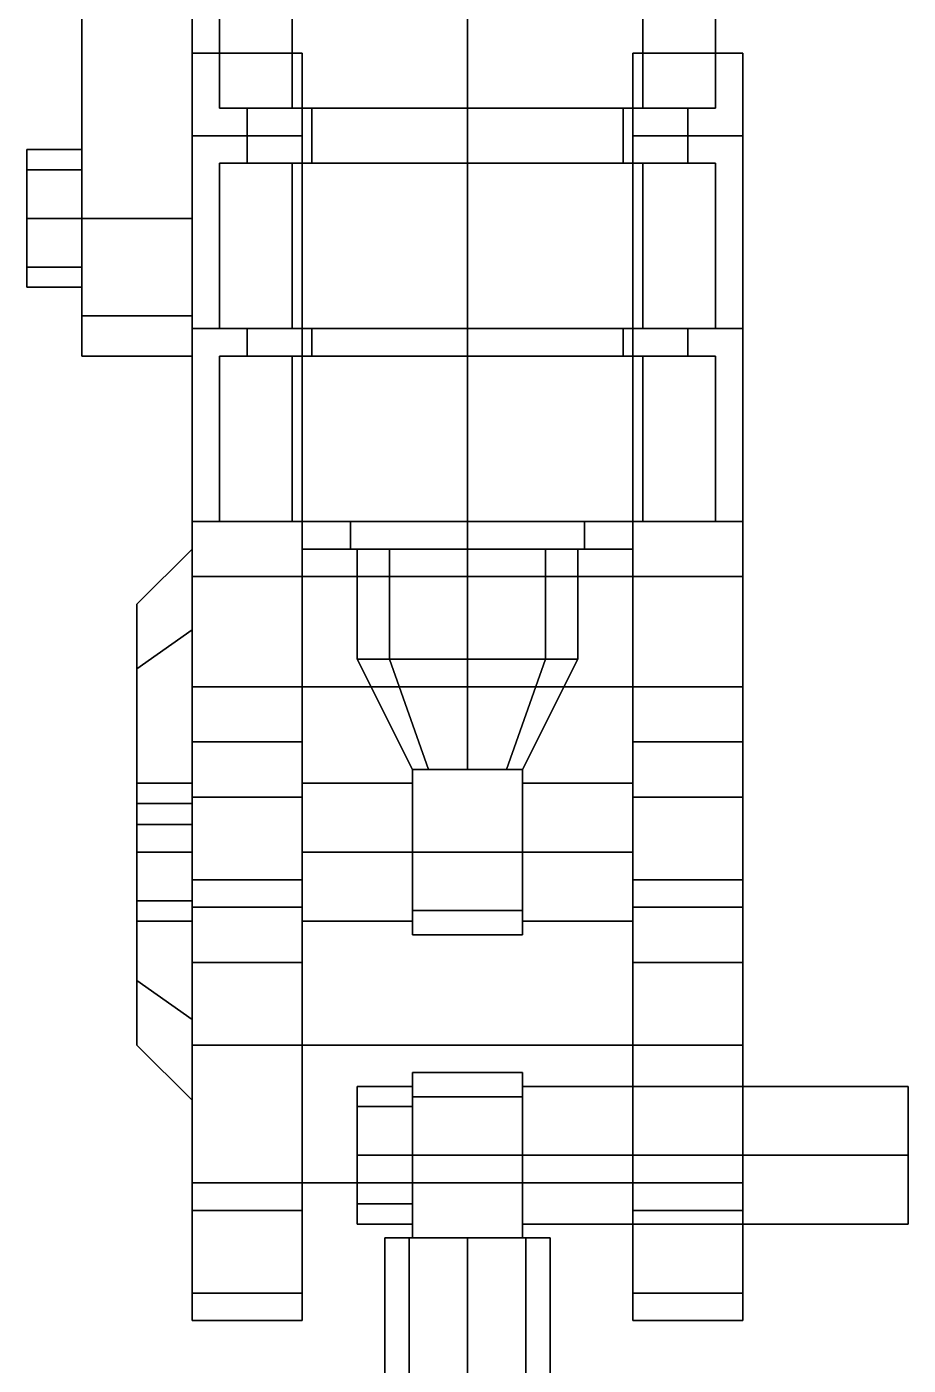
# Model space of a CAD drawing. Extents: x -0.92 to 0.92, y -1.42 to 1.3.
# Drawn here: x -0.92 to -0.6, y -0.7562 to -0.2704 of the extents above; entities that cross this region are included whole.
import ezdxf

# ---------------------------------------------------------------- set-up
doc = ezdxf.new("R2010")
doc.units = 0
doc.layers.add('SUSPENSION', color=5, linetype='CONTINUOUS')

msp = doc.modelspace()

# ---------------------------------------------------------------- linework, layer by layer
at = {"layer": 'SUSPENSION'}
for points in [[(-0.9, -0.16464, 0.29464), (-0.9, -0.37536, 0.29464), (-0.9, -0.39, 0.33), (-0.9, -0.15, 0.33)], [(-0.9, -0.15, 0.33), (-0.9, -0.39, 0.33), (-0.9, -0.37536, 0.36536), (-0.9, -0.16464, 0.36536)], [(-0.9, -0.2, 0.28), (-0.9, -0.34, 0.28), (-0.9, -0.37536, 0.29464), (-0.9, -0.16464, 0.29464)], [(-0.9, -0.16464, 0.36536), (-0.9, -0.37536, 0.36536), (-0.9, -0.34, 0.38), (-0.9, -0.2, 0.38)], [(-0.9, -0.34, 0.28), (-0.9, -0.2, 0.28), (-0.86, -0.2, 0.28), (-0.86, -0.34, 0.28)], [(-0.9, -0.2, 0.38), (-0.9, -0.34, 0.38), (-0.86, -0.34, 0.38), (-0.86, -0.2, 0.38)], [(-0.85, -0.3, 0.64), (-0.82364, -0.3, 0.70364), (-0.82364, -0.24, 0.70364), (-0.85, -0.24, 0.64)], [(-0.82364, -0.3, 0.57636), (-0.85, -0.3, 0.64), (-0.85, -0.24, 0.64), (-0.82364, -0.24, 0.57636)], [(-0.82364, -0.3, 0.70364), (-0.76, -0.3, 0.73), (-0.76, -0.24, 0.73), (-0.82364, -0.24, 0.70364)], [(-0.76, -0.3, 0.55), (-0.82364, -0.3, 0.57636), (-0.82364, -0.24, 0.57636), (-0.76, -0.24, 0.55)], [(-0.76, -0.3, 0.73), (-0.69636, -0.3, 0.70364), (-0.69636, -0.24, 0.70364), (-0.76, -0.24, 0.73)], [(-0.69636, -0.3, 0.57636), (-0.76, -0.3, 0.55), (-0.76, -0.24, 0.55), (-0.69636, -0.24, 0.57636)], [(-0.69636, -0.3, 0.70364), (-0.67, -0.3, 0.64), (-0.67, -0.24, 0.64), (-0.69636, -0.24, 0.70364)], [(-0.67, -0.3, 0.64), (-0.69636, -0.3, 0.57636), (-0.69636, -0.24, 0.57636), (-0.67, -0.24, 0.64)], [(-0.86, -0.28, 0.38), (-0.86, -0.28, 0.2), (-0.86, -0.31, 0.18), (-0.86, -0.31, 0.4)], [(-0.86, -0.31, 0.18), (-0.86, -0.28, 0.2), (-0.82, -0.28, 0.2), (-0.82, -0.31, 0.18)], [(-0.82, -0.28, 0.38), (-0.82, -0.28, 0.2), (-0.86, -0.28, 0.2), (-0.86, -0.28, 0.38)], [(-0.82, -0.31, 0.4), (-0.82, -0.28, 0.38), (-0.86, -0.28, 0.38), (-0.86, -0.31, 0.4)], [(-0.82, -0.31, 0.18), (-0.82, -0.28, 0.2), (-0.82, -0.28, 0.38), (-0.82, -0.31, 0.4)], [(-0.7, -0.28, 0.38), (-0.7, -0.28, 0.2), (-0.7, -0.31, 0.18), (-0.7, -0.31, 0.4)], [(-0.66, -0.28, 0.38), (-0.66, -0.28, 0.2), (-0.7, -0.28, 0.2), (-0.7, -0.28, 0.38)], [(-0.7, -0.31, 0.18), (-0.7, -0.28, 0.2), (-0.66, -0.28, 0.2), (-0.66, -0.31, 0.18)], [(-0.66, -0.31, 0.4), (-0.66, -0.28, 0.38), (-0.7, -0.28, 0.38), (-0.7, -0.31, 0.4)], [(-0.66, -0.31, 0.18), (-0.66, -0.28, 0.2), (-0.66, -0.28, 0.38), (-0.66, -0.31, 0.4)], [(-0.85, -0.3, 0.64), (-0.82364, -0.3, 0.57636), (-0.81657, -0.3, 0.58343), (-0.84, -0.3, 0.64)], [(-0.82364, -0.3, 0.70364), (-0.85, -0.3, 0.64), (-0.84, -0.3, 0.64), (-0.81657, -0.3, 0.69657)], [(-0.81657, -0.32, 0.58343), (-0.84, -0.32, 0.64), (-0.84, -0.3, 0.64), (-0.81657, -0.3, 0.58343)], [(-0.84, -0.32, 0.64), (-0.81657, -0.32, 0.69657), (-0.81657, -0.3, 0.69657), (-0.84, -0.3, 0.64)], [(-0.82364, -0.3, 0.57636), (-0.76, -0.3, 0.55), (-0.76, -0.3, 0.56), (-0.81657, -0.3, 0.58343)], [(-0.76, -0.3, 0.73), (-0.82364, -0.3, 0.70364), (-0.81657, -0.3, 0.69657), (-0.76, -0.3, 0.72)], [(-0.76, -0.32, 0.56), (-0.81657, -0.32, 0.58343), (-0.81657, -0.3, 0.58343), (-0.76, -0.3, 0.56)], [(-0.81657, -0.32, 0.69657), (-0.76, -0.32, 0.72), (-0.76, -0.3, 0.72), (-0.81657, -0.3, 0.69657)], [(-0.70343, -0.32, 0.58343), (-0.76, -0.32, 0.56), (-0.76, -0.3, 0.56), (-0.70343, -0.3, 0.58343)], [(-0.76, -0.32, 0.72), (-0.70343, -0.32, 0.69657), (-0.70343, -0.3, 0.69657), (-0.76, -0.3, 0.72)], [(-0.69636, -0.3, 0.70364), (-0.76, -0.3, 0.73), (-0.76, -0.3, 0.72), (-0.70343, -0.3, 0.69657)], [(-0.76, -0.3, 0.55), (-0.69636, -0.3, 0.57636), (-0.70343, -0.3, 0.58343), (-0.76, -0.3, 0.56)], [(-0.68, -0.32, 0.64), (-0.70343, -0.32, 0.58343), (-0.70343, -0.3, 0.58343), (-0.68, -0.3, 0.64)], [(-0.70343, -0.32, 0.69657), (-0.68, -0.32, 0.64), (-0.68, -0.3, 0.64), (-0.70343, -0.3, 0.69657)], [(-0.67, -0.3, 0.64), (-0.69636, -0.3, 0.70364), (-0.70343, -0.3, 0.69657), (-0.68, -0.3, 0.64)], [(-0.69636, -0.3, 0.57636), (-0.67, -0.3, 0.64), (-0.68, -0.3, 0.64), (-0.70343, -0.3, 0.58343)], [(-0.86, -0.31, 0.18), (-0.86, -0.58, 0.14), (-0.86, -0.56, 0.16), (-0.86, -0.48929, 0.18929)], [(-0.86, -0.31, 0.4), (-0.86, -0.31, 0.18), (-0.86, -0.48929, 0.33071), (-0.86, -0.38, 0.43)], [(-0.86, -0.31, 0.18), (-0.86, -0.31, 0.18), (-0.86, -0.46, 0.26), (-0.86, -0.48929, 0.33071)], [(-0.86, -0.31, 0.18), (-0.86, -0.31, 0.18), (-0.86, -0.48929, 0.18929), (-0.86, -0.46, 0.26)], [(-0.86, -0.58, 0.14), (-0.86, -0.31, 0.18), (-0.82, -0.31, 0.18), (-0.82, -0.58, 0.14)], [(-0.82, -0.38, 0.43), (-0.82, -0.31, 0.4), (-0.86, -0.31, 0.4), (-0.86, -0.38, 0.43)], [(-0.82, -0.58, 0.14), (-0.82, -0.31, 0.18), (-0.82, -0.31, 0.4), (-0.82, -0.38, 0.43)], [(-0.7, -0.31, 0.4), (-0.7, -0.31, 0.18), (-0.7, -0.58, 0.14), (-0.7, -0.38, 0.43)], [(-0.7, -0.58, 0.14), (-0.7, -0.31, 0.18), (-0.66, -0.31, 0.18), (-0.66, -0.58, 0.14)], [(-0.66, -0.38, 0.43), (-0.66, -0.31, 0.4), (-0.7, -0.31, 0.4), (-0.7, -0.38, 0.43)], [(-0.66, -0.58, 0.14), (-0.66, -0.31, 0.18), (-0.66, -0.31, 0.4), (-0.66, -0.38, 0.43)], [(-0.92, -0.32232, 0.31232), (-0.92, -0.34, 0.305), (-0.92, -0.35768, 0.31232), (-0.92, -0.315, 0.33)], [(-0.92, -0.315, 0.33), (-0.92, -0.35768, 0.31232), (-0.92, -0.365, 0.33), (-0.92, -0.32232, 0.34768)], [(-0.92, -0.32232, 0.31232), (-0.92, -0.315, 0.33), (-0.9, -0.315, 0.33), (-0.9, -0.32232, 0.31232)], [(-0.92, -0.315, 0.33), (-0.92, -0.32232, 0.34768), (-0.9, -0.32232, 0.34768), (-0.9, -0.315, 0.33)], [(-0.85, -0.38, 0.64), (-0.82364, -0.38, 0.70364), (-0.82364, -0.32, 0.70364), (-0.85, -0.32, 0.64)], [(-0.82364, -0.38, 0.57636), (-0.85, -0.38, 0.64), (-0.85, -0.32, 0.64), (-0.82364, -0.32, 0.57636)], [(-0.82364, -0.32, 0.57636), (-0.85, -0.32, 0.64), (-0.84, -0.32, 0.64), (-0.81657, -0.32, 0.58343)], [(-0.85, -0.32, 0.64), (-0.82364, -0.32, 0.70364), (-0.81657, -0.32, 0.69657), (-0.84, -0.32, 0.64)], [(-0.82364, -0.38, 0.70364), (-0.76, -0.38, 0.73), (-0.76, -0.32, 0.73), (-0.82364, -0.32, 0.70364)], [(-0.76, -0.38, 0.55), (-0.82364, -0.38, 0.57636), (-0.82364, -0.32, 0.57636), (-0.76, -0.32, 0.55)], [(-0.76, -0.32, 0.55), (-0.82364, -0.32, 0.57636), (-0.81657, -0.32, 0.58343), (-0.76, -0.32, 0.56)], [(-0.82364, -0.32, 0.70364), (-0.76, -0.32, 0.73), (-0.76, -0.32, 0.72), (-0.81657, -0.32, 0.69657)], [(-0.76, -0.38, 0.73), (-0.69636, -0.38, 0.70364), (-0.69636, -0.32, 0.70364), (-0.76, -0.32, 0.73)], [(-0.69636, -0.38, 0.57636), (-0.76, -0.38, 0.55), (-0.76, -0.32, 0.55), (-0.69636, -0.32, 0.57636)], [(-0.76, -0.32, 0.73), (-0.69636, -0.32, 0.70364), (-0.70343, -0.32, 0.69657), (-0.76, -0.32, 0.72)], [(-0.69636, -0.32, 0.57636), (-0.76, -0.32, 0.55), (-0.76, -0.32, 0.56), (-0.70343, -0.32, 0.58343)], [(-0.69636, -0.32, 0.70364), (-0.67, -0.32, 0.64), (-0.68, -0.32, 0.64), (-0.70343, -0.32, 0.69657)], [(-0.67, -0.32, 0.64), (-0.69636, -0.32, 0.57636), (-0.70343, -0.32, 0.58343), (-0.68, -0.32, 0.64)], [(-0.69636, -0.38, 0.70364), (-0.67, -0.38, 0.64), (-0.67, -0.32, 0.64), (-0.69636, -0.32, 0.70364)], [(-0.67, -0.38, 0.64), (-0.69636, -0.38, 0.57636), (-0.69636, -0.32, 0.57636), (-0.67, -0.32, 0.64)], [(-0.92, -0.32232, 0.34768), (-0.92, -0.365, 0.33), (-0.92, -0.35768, 0.34768), (-0.92, -0.34, 0.355)], [(-0.92, -0.34, 0.305), (-0.92, -0.32232, 0.31232), (-0.9, -0.32232, 0.31232), (-0.9, -0.34, 0.305)], [(-0.92, -0.32232, 0.34768), (-0.92, -0.34, 0.355), (-0.9, -0.34, 0.355), (-0.9, -0.32232, 0.34768)], [(-0.92, -0.35768, 0.31232), (-0.92, -0.34, 0.305), (-0.9, -0.34, 0.305), (-0.9, -0.35768, 0.31232)], [(-0.92, -0.34, 0.355), (-0.92, -0.35768, 0.34768), (-0.9, -0.35768, 0.34768), (-0.9, -0.34, 0.355)], [(-0.9, -0.37536, 0.29464), (-0.9, -0.34, 0.28), (-0.86, -0.34, 0.28), (-0.86, -0.37536, 0.29464)], [(-0.9, -0.34, 0.38), (-0.9, -0.37536, 0.36536), (-0.86, -0.37536, 0.36536), (-0.86, -0.34, 0.38)], [(-0.92, -0.365, 0.33), (-0.92, -0.35768, 0.31232), (-0.9, -0.35768, 0.31232), (-0.9, -0.365, 0.33)], [(-0.92, -0.35768, 0.34768), (-0.92, -0.365, 0.33), (-0.9, -0.365, 0.33), (-0.9, -0.35768, 0.34768)], [(-0.9, -0.39, 0.33), (-0.9, -0.37536, 0.29464), (-0.86, -0.37536, 0.29464), (-0.86, -0.39, 0.33)], [(-0.9, -0.37536, 0.36536), (-0.9, -0.39, 0.33), (-0.86, -0.39, 0.33), (-0.86, -0.37536, 0.36536)], [(-0.86, -0.38, 0.43), (-0.86, -0.48929, 0.33071), (-0.86, -0.56, 0.36), (-0.86, -0.45, 0.47)], [(-0.82, -0.45, 0.47), (-0.82, -0.38, 0.43), (-0.86, -0.38, 0.43), (-0.86, -0.45, 0.47)], [(-0.85, -0.38, 0.64), (-0.82364, -0.38, 0.57636), (-0.81657, -0.38, 0.58343), (-0.84, -0.38, 0.64)], [(-0.82364, -0.38, 0.70364), (-0.85, -0.38, 0.64), (-0.84, -0.38, 0.64), (-0.81657, -0.38, 0.69657)], [(-0.81657, -0.39, 0.58343), (-0.84, -0.39, 0.64), (-0.84, -0.38, 0.64), (-0.81657, -0.38, 0.58343)], [(-0.84, -0.39, 0.64), (-0.81657, -0.39, 0.69657), (-0.81657, -0.38, 0.69657), (-0.84, -0.38, 0.64)], [(-0.82364, -0.38, 0.57636), (-0.76, -0.38, 0.55), (-0.76, -0.38, 0.56), (-0.81657, -0.38, 0.58343)], [(-0.76, -0.38, 0.73), (-0.82364, -0.38, 0.70364), (-0.81657, -0.38, 0.69657), (-0.76, -0.38, 0.72)], [(-0.82, -0.69, 0.47), (-0.82, -0.73, 0.37), (-0.82, -0.38, 0.43), (-0.82, -0.45, 0.47)], [(-0.82, -0.74, 0.33), (-0.82, -0.74, 0.27), (-0.82, -0.38, 0.43), (-0.82, -0.73, 0.37)], [(-0.82, -0.73, 0.24), (-0.82, -0.7, 0.19), (-0.82, -0.38, 0.43), (-0.82, -0.74, 0.27)], [(-0.82, -0.61, 0.14), (-0.82, -0.58, 0.14), (-0.82, -0.38, 0.43), (-0.82, -0.7, 0.19)], [(-0.76, -0.39, 0.56), (-0.81657, -0.39, 0.58343), (-0.81657, -0.38, 0.58343), (-0.76, -0.38, 0.56)], [(-0.81657, -0.39, 0.69657), (-0.76, -0.39, 0.72), (-0.76, -0.38, 0.72), (-0.81657, -0.38, 0.69657)], [(-0.70343, -0.39, 0.58343), (-0.76, -0.39, 0.56), (-0.76, -0.38, 0.56), (-0.70343, -0.38, 0.58343)], [(-0.76, -0.39, 0.72), (-0.70343, -0.39, 0.69657), (-0.70343, -0.38, 0.69657), (-0.76, -0.38, 0.72)], [(-0.69636, -0.38, 0.70364), (-0.76, -0.38, 0.73), (-0.76, -0.38, 0.72), (-0.70343, -0.38, 0.69657)], [(-0.76, -0.38, 0.55), (-0.69636, -0.38, 0.57636), (-0.70343, -0.38, 0.58343), (-0.76, -0.38, 0.56)], [(-0.68, -0.39, 0.64), (-0.70343, -0.39, 0.58343), (-0.70343, -0.38, 0.58343), (-0.68, -0.38, 0.64)], [(-0.70343, -0.39, 0.69657), (-0.68, -0.39, 0.64), (-0.68, -0.38, 0.64), (-0.70343, -0.38, 0.69657)], [(-0.67, -0.38, 0.64), (-0.69636, -0.38, 0.70364), (-0.70343, -0.38, 0.69657), (-0.68, -0.38, 0.64)], [(-0.69636, -0.38, 0.57636), (-0.67, -0.38, 0.64), (-0.68, -0.38, 0.64), (-0.70343, -0.38, 0.58343)], [(-0.66, -0.45, 0.47), (-0.66, -0.38, 0.43), (-0.7, -0.38, 0.43), (-0.7, -0.45, 0.47)], [(-0.7, -0.38, 0.43), (-0.7, -0.73, 0.37), (-0.7, -0.69, 0.47), (-0.7, -0.45, 0.47)], [(-0.7, -0.38, 0.43), (-0.7, -0.58, 0.14), (-0.7, -0.61, 0.14), (-0.7, -0.7, 0.19)], [(-0.7, -0.38, 0.43), (-0.7, -0.7, 0.19), (-0.7, -0.73, 0.24), (-0.7, -0.74, 0.27)], [(-0.7, -0.38, 0.43), (-0.7, -0.74, 0.27), (-0.7, -0.74, 0.33), (-0.7, -0.73, 0.37)], [(-0.66, -0.69, 0.47), (-0.66, -0.73, 0.37), (-0.66, -0.38, 0.43), (-0.66, -0.45, 0.47)], [(-0.66, -0.61, 0.14), (-0.66, -0.58, 0.14), (-0.66, -0.38, 0.43), (-0.66, -0.7, 0.19)], [(-0.66, -0.73, 0.24), (-0.66, -0.7, 0.19), (-0.66, -0.38, 0.43), (-0.66, -0.74, 0.27)], [(-0.66, -0.74, 0.33), (-0.66, -0.74, 0.27), (-0.66, -0.38, 0.43), (-0.66, -0.73, 0.37)], [(-0.85, -0.39, 0.64), (-0.82364, -0.39, 0.70364), (-0.81657, -0.39, 0.69657), (-0.84, -0.39, 0.64)], [(-0.82364, -0.39, 0.57636), (-0.85, -0.39, 0.64), (-0.84, -0.39, 0.64), (-0.81657, -0.39, 0.58343)], [(-0.82364, -0.45, 0.57636), (-0.85, -0.45, 0.64), (-0.85, -0.39, 0.64), (-0.82364, -0.39, 0.57636)], [(-0.85, -0.45, 0.64), (-0.82364, -0.45, 0.70364), (-0.82364, -0.39, 0.70364), (-0.85, -0.39, 0.64)], [(-0.82364, -0.39, 0.70364), (-0.76, -0.39, 0.73), (-0.76, -0.39, 0.72), (-0.81657, -0.39, 0.69657)], [(-0.76, -0.39, 0.55), (-0.82364, -0.39, 0.57636), (-0.81657, -0.39, 0.58343), (-0.76, -0.39, 0.56)], [(-0.76, -0.45, 0.55), (-0.82364, -0.45, 0.57636), (-0.82364, -0.39, 0.57636), (-0.76, -0.39, 0.55)], [(-0.82364, -0.45, 0.70364), (-0.76, -0.45, 0.73), (-0.76, -0.39, 0.73), (-0.82364, -0.39, 0.70364)], [(-0.69636, -0.39, 0.57636), (-0.76, -0.39, 0.55), (-0.76, -0.39, 0.56), (-0.70343, -0.39, 0.58343)], [(-0.76, -0.39, 0.73), (-0.69636, -0.39, 0.70364), (-0.70343, -0.39, 0.69657), (-0.76, -0.39, 0.72)], [(-0.69636, -0.45, 0.57636), (-0.76, -0.45, 0.55), (-0.76, -0.39, 0.55), (-0.69636, -0.39, 0.57636)], [(-0.76, -0.45, 0.73), (-0.69636, -0.45, 0.70364), (-0.69636, -0.39, 0.70364), (-0.76, -0.39, 0.73)], [(-0.67, -0.39, 0.64), (-0.69636, -0.39, 0.57636), (-0.70343, -0.39, 0.58343), (-0.68, -0.39, 0.64)], [(-0.69636, -0.39, 0.70364), (-0.67, -0.39, 0.64), (-0.68, -0.39, 0.64), (-0.70343, -0.39, 0.69657)], [(-0.67, -0.45, 0.64), (-0.69636, -0.45, 0.57636), (-0.69636, -0.39, 0.57636), (-0.67, -0.39, 0.64)], [(-0.69636, -0.45, 0.70364), (-0.67, -0.45, 0.64), (-0.67, -0.39, 0.64), (-0.69636, -0.39, 0.70364)], [(-0.86, -0.45, 0.47), (-0.86, -0.56, 0.36), (-0.86, -0.69, 0.47)], [(-0.86, -0.45, 0.47), (-0.86, -0.69, 0.47), (-0.86, -0.64, 0.6), (-0.86, -0.47, 0.5)], [(-0.66, -0.47, 0.5), (-0.66, -0.45, 0.47), (-0.86, -0.45, 0.47), (-0.86, -0.47, 0.5)], [(-0.82, -0.45, 0.64), (-0.80243, -0.45, 0.68243), (-0.82364, -0.45, 0.70364), (-0.85, -0.45, 0.64)], [(-0.80243, -0.45, 0.59757), (-0.82, -0.45, 0.64), (-0.85, -0.45, 0.64), (-0.82364, -0.45, 0.57636)], [(-0.80243, -0.45, 0.68243), (-0.76, -0.45, 0.7), (-0.76, -0.45, 0.73), (-0.82364, -0.45, 0.70364)], [(-0.76, -0.45, 0.58), (-0.80243, -0.45, 0.59757), (-0.82364, -0.45, 0.57636), (-0.76, -0.45, 0.55)], [(-0.80243, -0.46, 0.59757), (-0.82, -0.46, 0.64), (-0.82, -0.45, 0.64), (-0.80243, -0.45, 0.59757)], [(-0.82, -0.46, 0.64), (-0.80243, -0.46, 0.68243), (-0.80243, -0.45, 0.68243), (-0.82, -0.45, 0.64)], [(-0.7, -0.69, 0.47), (-0.82, -0.69, 0.47), (-0.82, -0.45, 0.47), (-0.7, -0.45, 0.47)], [(-0.76, -0.46, 0.58), (-0.80243, -0.46, 0.59757), (-0.80243, -0.45, 0.59757), (-0.76, -0.45, 0.58)], [(-0.80243, -0.46, 0.68243), (-0.76, -0.46, 0.7), (-0.76, -0.45, 0.7), (-0.80243, -0.45, 0.68243)], [(-0.71757, -0.45, 0.59757), (-0.76, -0.45, 0.58), (-0.76, -0.45, 0.55), (-0.69636, -0.45, 0.57636)], [(-0.76, -0.45, 0.7), (-0.71757, -0.45, 0.68243), (-0.69636, -0.45, 0.70364), (-0.76, -0.45, 0.73)], [(-0.71757, -0.46, 0.59757), (-0.76, -0.46, 0.58), (-0.76, -0.45, 0.58), (-0.71757, -0.45, 0.59757)], [(-0.76, -0.46, 0.7), (-0.71757, -0.46, 0.68243), (-0.71757, -0.45, 0.68243), (-0.76, -0.45, 0.7)], [(-0.7, -0.45, 0.64), (-0.71757, -0.45, 0.59757), (-0.69636, -0.45, 0.57636), (-0.67, -0.45, 0.64)], [(-0.71757, -0.45, 0.68243), (-0.7, -0.45, 0.64), (-0.67, -0.45, 0.64), (-0.69636, -0.45, 0.70364)], [(-0.7, -0.46, 0.64), (-0.71757, -0.46, 0.59757), (-0.71757, -0.45, 0.59757), (-0.7, -0.45, 0.64)], [(-0.71757, -0.46, 0.68243), (-0.7, -0.46, 0.64), (-0.7, -0.45, 0.64), (-0.71757, -0.45, 0.68243)], [(-0.66, -0.64, 0.6), (-0.66, -0.69, 0.47), (-0.66, -0.45, 0.47), (-0.66, -0.47, 0.5)], [(-0.86, -0.48929, 0.33071), (-0.86, -0.46, 0.26), (-0.88, -0.48, 0.26), (-0.88, -0.50343, 0.31657)], [(-0.86, -0.46, 0.26), (-0.86, -0.48929, 0.18929), (-0.88, -0.50343, 0.20343), (-0.88, -0.48, 0.26)], [(-0.8, -0.46, 0.64), (-0.78828, -0.46, 0.66828), (-0.80243, -0.46, 0.68243), (-0.82, -0.46, 0.64)], [(-0.78828, -0.46, 0.61172), (-0.8, -0.46, 0.64), (-0.82, -0.46, 0.64), (-0.80243, -0.46, 0.59757)], [(-0.78828, -0.46, 0.66828), (-0.76, -0.46, 0.68), (-0.76, -0.46, 0.7), (-0.80243, -0.46, 0.68243)], [(-0.76, -0.46, 0.6), (-0.78828, -0.46, 0.61172), (-0.80243, -0.46, 0.59757), (-0.76, -0.46, 0.58)], [(-0.78828, -0.5, 0.61172), (-0.8, -0.5, 0.64), (-0.8, -0.46, 0.64), (-0.78828, -0.46, 0.61172)], [(-0.8, -0.5, 0.64), (-0.78828, -0.5, 0.66828), (-0.78828, -0.46, 0.66828), (-0.8, -0.46, 0.64)], [(-0.76, -0.5, 0.6), (-0.78828, -0.5, 0.61172), (-0.78828, -0.46, 0.61172), (-0.76, -0.46, 0.6)], [(-0.78828, -0.5, 0.66828), (-0.76, -0.5, 0.68), (-0.76, -0.46, 0.68), (-0.78828, -0.46, 0.66828)], [(-0.73172, -0.46, 0.61172), (-0.76, -0.46, 0.6), (-0.76, -0.46, 0.58), (-0.71757, -0.46, 0.59757)], [(-0.76, -0.46, 0.68), (-0.73172, -0.46, 0.66828), (-0.71757, -0.46, 0.68243), (-0.76, -0.46, 0.7)], [(-0.73172, -0.5, 0.61172), (-0.76, -0.5, 0.6), (-0.76, -0.46, 0.6), (-0.73172, -0.46, 0.61172)], [(-0.76, -0.5, 0.68), (-0.73172, -0.5, 0.66828), (-0.73172, -0.46, 0.66828), (-0.76, -0.46, 0.68)], [(-0.72, -0.46, 0.64), (-0.73172, -0.46, 0.61172), (-0.71757, -0.46, 0.59757), (-0.7, -0.46, 0.64)], [(-0.73172, -0.46, 0.66828), (-0.72, -0.46, 0.64), (-0.7, -0.46, 0.64), (-0.71757, -0.46, 0.68243)], [(-0.72, -0.5, 0.64), (-0.73172, -0.5, 0.61172), (-0.73172, -0.46, 0.61172), (-0.72, -0.46, 0.64)], [(-0.73172, -0.5, 0.66828), (-0.72, -0.5, 0.64), (-0.72, -0.46, 0.64), (-0.73172, -0.46, 0.66828)], [(-0.86, -0.47, 0.5), (-0.86, -0.47, 0.5), (-0.86, -0.64, 0.6), (-0.86, -0.51, 0.6)], [(-0.66, -0.51, 0.6), (-0.66, -0.47, 0.5), (-0.86, -0.47, 0.5), (-0.86, -0.51, 0.6)], [(-0.66, -0.47, 0.5), (-0.66, -0.47, 0.5), (-0.86, -0.47, 0.5)], [(-0.66, -0.64, 0.6), (-0.66, -0.47, 0.5), (-0.66, -0.47, 0.5), (-0.66, -0.51, 0.6)], [(-0.88, -0.56, 0.34), (-0.88, -0.50343, 0.31657), (-0.88, -0.48, 0.26), (-0.88, -0.61657, 0.31657)], [(-0.88, -0.61657, 0.31657), (-0.88, -0.48, 0.26), (-0.88, -0.50343, 0.20343), (-0.88, -0.64, 0.26)], [(-0.86, -0.56, 0.36), (-0.86, -0.48929, 0.33071), (-0.88, -0.50343, 0.31657), (-0.88, -0.56, 0.34)], [(-0.86, -0.48929, 0.18929), (-0.86, -0.56, 0.16), (-0.88, -0.56, 0.18), (-0.88, -0.50343, 0.20343)], [(-0.78828, -0.5, 0.66828), (-0.8, -0.5, 0.64), (-0.78, -0.54, 0.64), (-0.77414, -0.54, 0.65414)], [(-0.8, -0.5, 0.64), (-0.78828, -0.5, 0.61172), (-0.77414, -0.54, 0.62586), (-0.78, -0.54, 0.64)], [(-0.76, -0.5, 0.68), (-0.78828, -0.5, 0.66828), (-0.77414, -0.54, 0.65414), (-0.76, -0.54, 0.66)], [(-0.78828, -0.5, 0.61172), (-0.76, -0.5, 0.6), (-0.76, -0.54, 0.62), (-0.77414, -0.54, 0.62586)], [(-0.73172, -0.5, 0.66828), (-0.76, -0.5, 0.68), (-0.76, -0.54, 0.66), (-0.74586, -0.54, 0.65414)], [(-0.76, -0.5, 0.6), (-0.73172, -0.5, 0.61172), (-0.74586, -0.54, 0.62586), (-0.76, -0.54, 0.62)], [(-0.72, -0.5, 0.64), (-0.73172, -0.5, 0.66828), (-0.74586, -0.54, 0.65414), (-0.74, -0.54, 0.64)], [(-0.73172, -0.5, 0.61172), (-0.72, -0.5, 0.64), (-0.74, -0.54, 0.64), (-0.74586, -0.54, 0.62586)], [(-0.88, -0.64, 0.26), (-0.88, -0.50343, 0.20343), (-0.88, -0.56, 0.18), (-0.88, -0.61657, 0.20343)], [(-0.86, -0.51, 0.6), (-0.86, -0.64, 0.6), (-0.86, -0.61, 0.68), (-0.86, -0.53, 0.68)], [(-0.82, -0.53, 0.68), (-0.82, -0.51, 0.6), (-0.86, -0.51, 0.6), (-0.86, -0.53, 0.68)], [(-0.82, -0.61, 0.68), (-0.82, -0.64, 0.6), (-0.82, -0.51, 0.6), (-0.82, -0.53, 0.68)], [(-0.82, -0.64, 0.6), (-0.7, -0.64, 0.6), (-0.7, -0.51, 0.6), (-0.82, -0.51, 0.6)], [(-0.7, -0.51, 0.6), (-0.7, -0.64, 0.6), (-0.7, -0.61, 0.68), (-0.7, -0.53, 0.68)], [(-0.66, -0.53, 0.68), (-0.66, -0.51, 0.6), (-0.7, -0.51, 0.6), (-0.7, -0.53, 0.68)], [(-0.66, -0.61, 0.68), (-0.66, -0.64, 0.6), (-0.66, -0.51, 0.6), (-0.66, -0.53, 0.68)], [(-0.86, -0.53, 0.68), (-0.86, -0.61, 0.68), (-0.86, -0.59, 0.69), (-0.86, -0.55, 0.69)], [(-0.82, -0.55, 0.69), (-0.82, -0.53, 0.68), (-0.86, -0.53, 0.68), (-0.86, -0.55, 0.69)], [(-0.82, -0.59, 0.69), (-0.82, -0.61, 0.68), (-0.82, -0.53, 0.68), (-0.82, -0.55, 0.69)], [(-0.7, -0.53, 0.68), (-0.7, -0.61, 0.68), (-0.7, -0.59, 0.69), (-0.7, -0.55, 0.69)], [(-0.66, -0.55, 0.69), (-0.66, -0.53, 0.68), (-0.7, -0.53, 0.68), (-0.7, -0.55, 0.69)], [(-0.66, -0.59, 0.69), (-0.66, -0.61, 0.68), (-0.66, -0.53, 0.68), (-0.66, -0.55, 0.69)], [(-0.78, -0.54, 0.67), (-0.78, -0.54, 0.61), (-0.78, -0.57, 0.61), (-0.78, -0.57, 0.67)], [(-0.78, -0.57, 0.61), (-0.78, -0.54, 0.61), (-0.74, -0.54, 0.61), (-0.74, -0.57, 0.61)], [(-0.74, -0.57, 0.67), (-0.74, -0.54, 0.67), (-0.78, -0.54, 0.67), (-0.78, -0.57, 0.67)], [(-0.74, -0.54, 0.67), (-0.74, -0.54, 0.61), (-0.78, -0.54, 0.61), (-0.78, -0.54, 0.67)], [(-0.74, -0.57, 0.61), (-0.74, -0.54, 0.61), (-0.74, -0.54, 0.67), (-0.74, -0.57, 0.67)], [(-0.88, -0.545, 0.64), (-0.88, -0.58768, 0.62232), (-0.88, -0.595, 0.64), (-0.88, -0.55232, 0.65768)], [(-0.88, -0.545, 0.64), (-0.88, -0.55232, 0.65768), (-0.86, -0.55232, 0.65768), (-0.86, -0.545, 0.64)], [(-0.88, -0.55232, 0.62232), (-0.88, -0.545, 0.64), (-0.86, -0.545, 0.64), (-0.86, -0.55232, 0.62232)], [(-0.88, -0.55232, 0.62232), (-0.88, -0.57, 0.615), (-0.88, -0.58768, 0.62232), (-0.88, -0.545, 0.64)], [(-0.82, -0.57, 0.615), (-0.82, -0.545, 0.64), (-0.78, -0.545, 0.64), (-0.78, -0.57, 0.615)], [(-0.82, -0.545, 0.64), (-0.82, -0.57, 0.665), (-0.78, -0.57, 0.665), (-0.78, -0.545, 0.64)], [(-0.74, -0.57, 0.615), (-0.74, -0.545, 0.64), (-0.7, -0.545, 0.64), (-0.7, -0.57, 0.615)], [(-0.74, -0.545, 0.64), (-0.74, -0.57, 0.665), (-0.7, -0.57, 0.665), (-0.7, -0.545, 0.64)], [(-0.88, -0.55232, 0.65768), (-0.88, -0.595, 0.64), (-0.88, -0.58768, 0.65768), (-0.88, -0.57, 0.665)], [(-0.88, -0.55232, 0.65768), (-0.88, -0.57, 0.665), (-0.86, -0.57, 0.665), (-0.86, -0.55232, 0.65768)], [(-0.88, -0.57, 0.615), (-0.88, -0.55232, 0.62232), (-0.86, -0.55232, 0.62232), (-0.86, -0.57, 0.615)], [(-0.86, -0.55, 0.69), (-0.86, -0.59, 0.69), (-0.82, -0.59, 0.69), (-0.82, -0.55, 0.69)], [(-0.7, -0.55, 0.69), (-0.7, -0.59, 0.69), (-0.66, -0.59, 0.69), (-0.66, -0.55, 0.69)], [(-0.86, -0.63071, 0.33071), (-0.86, -0.56, 0.36), (-0.88, -0.56, 0.34), (-0.88, -0.61657, 0.31657)], [(-0.86, -0.56, 0.16), (-0.86, -0.63071, 0.18929), (-0.88, -0.61657, 0.20343), (-0.88, -0.56, 0.18)], [(-0.86, -0.73, 0.37), (-0.86, -0.69, 0.47), (-0.86, -0.56, 0.36), (-0.86, -0.63071, 0.33071)], [(-0.86, -0.58, 0.14), (-0.86, -0.61, 0.14), (-0.86, -0.63071, 0.18929), (-0.86, -0.56, 0.16)], [(-0.88, -0.57, 0.665), (-0.88, -0.58768, 0.65768), (-0.86, -0.58768, 0.65768), (-0.86, -0.57, 0.665)], [(-0.88, -0.58768, 0.62232), (-0.88, -0.57, 0.615), (-0.86, -0.57, 0.615), (-0.86, -0.58768, 0.62232)], [(-0.82, -0.595, 0.64), (-0.82, -0.57, 0.615), (-0.78, -0.57, 0.615), (-0.78, -0.595, 0.64)], [(-0.82, -0.57, 0.665), (-0.82, -0.595, 0.64), (-0.78, -0.595, 0.64), (-0.78, -0.57, 0.665)], [(-0.78, -0.57, 0.61), (-0.78, -0.59121, 0.61879), (-0.78, -0.59121, 0.66121), (-0.78, -0.57, 0.67)], [(-0.78, -0.57, 0.67), (-0.78, -0.59121, 0.66121), (-0.74, -0.59121, 0.66121), (-0.74, -0.57, 0.67)], [(-0.78, -0.59121, 0.61879), (-0.78, -0.57, 0.61), (-0.74, -0.57, 0.61), (-0.74, -0.59121, 0.61879)], [(-0.74, -0.57, 0.67), (-0.74, -0.59121, 0.66121), (-0.74, -0.59121, 0.61879), (-0.74, -0.57, 0.61)], [(-0.74, -0.595, 0.64), (-0.74, -0.57, 0.615), (-0.7, -0.57, 0.615), (-0.7, -0.595, 0.64)], [(-0.74, -0.57, 0.665), (-0.74, -0.595, 0.64), (-0.7, -0.595, 0.64), (-0.7, -0.57, 0.665)], [(-0.86, -0.61, 0.14), (-0.86, -0.58, 0.14), (-0.82, -0.58, 0.14), (-0.82, -0.61, 0.14)], [(-0.7, -0.61, 0.14), (-0.7, -0.58, 0.14), (-0.66, -0.58, 0.14), (-0.66, -0.61, 0.14)], [(-0.88, -0.58768, 0.65768), (-0.88, -0.595, 0.64), (-0.86, -0.595, 0.64), (-0.86, -0.58768, 0.65768)], [(-0.88, -0.595, 0.64), (-0.88, -0.58768, 0.62232), (-0.86, -0.58768, 0.62232), (-0.86, -0.595, 0.64)], [(-0.86, -0.59, 0.69), (-0.86, -0.61, 0.68), (-0.82, -0.61, 0.68), (-0.82, -0.59, 0.69)], [(-0.78, -0.59121, 0.61879), (-0.78, -0.6, 0.64), (-0.78, -0.6, 0.64), (-0.78, -0.59121, 0.66121)], [(-0.78, -0.59121, 0.66121), (-0.78, -0.6, 0.64), (-0.74, -0.6, 0.64), (-0.74, -0.59121, 0.66121)], [(-0.78, -0.6, 0.64), (-0.78, -0.59121, 0.61879), (-0.74, -0.59121, 0.61879), (-0.74, -0.6, 0.64)], [(-0.74, -0.59121, 0.66121), (-0.74, -0.6, 0.64), (-0.74, -0.6, 0.64), (-0.74, -0.59121, 0.61879)], [(-0.7, -0.59, 0.69), (-0.7, -0.61, 0.68), (-0.66, -0.61, 0.68), (-0.66, -0.59, 0.69)], [(-0.86, -0.63071, 0.18929), (-0.86, -0.61, 0.14), (-0.86, -0.61, 0.14), (-0.86, -0.7, 0.19)], [(-0.86, -0.7, 0.19), (-0.86, -0.61, 0.14), (-0.82, -0.61, 0.14), (-0.82, -0.7, 0.19)], [(-0.86, -0.61, 0.68), (-0.86, -0.64, 0.6), (-0.82, -0.64, 0.6), (-0.82, -0.61, 0.68)], [(-0.7, -0.7, 0.19), (-0.7, -0.61, 0.14), (-0.66, -0.61, 0.14), (-0.66, -0.7, 0.19)], [(-0.7, -0.61, 0.68), (-0.7, -0.64, 0.6), (-0.66, -0.64, 0.6), (-0.66, -0.61, 0.68)], [(-0.86, -0.66, 0.26), (-0.86, -0.63071, 0.33071), (-0.88, -0.61657, 0.31657), (-0.88, -0.64, 0.26)], [(-0.86, -0.63071, 0.18929), (-0.86, -0.66, 0.26), (-0.88, -0.64, 0.26), (-0.88, -0.61657, 0.20343)], [(-0.86, -0.7, 0.19), (-0.86, -0.73, 0.24), (-0.86, -0.66, 0.26), (-0.86, -0.63071, 0.18929)], [(-0.86, -0.74, 0.27), (-0.86, -0.74, 0.33), (-0.86, -0.63071, 0.33071), (-0.86, -0.66, 0.26)], [(-0.86, -0.63071, 0.33071), (-0.86, -0.74, 0.33), (-0.86, -0.74, 0.33), (-0.86, -0.73, 0.37)], [(-0.86, -0.64, 0.6), (-0.86, -0.69, 0.47), (-0.66, -0.69, 0.47), (-0.66, -0.64, 0.6)], [(-0.78, -0.65, 0.66), (-0.78, -0.65879, 0.68121), (-0.74, -0.65879, 0.68121), (-0.74, -0.65, 0.66)], [(-0.78, -0.65879, 0.63879), (-0.78, -0.65, 0.66), (-0.74, -0.65, 0.66), (-0.74, -0.65879, 0.63879)], [(-0.78, -0.65879, 0.68121), (-0.78, -0.65, 0.66), (-0.78, -0.65, 0.66), (-0.78, -0.65879, 0.63879)], [(-0.74, -0.65879, 0.63879), (-0.74, -0.65, 0.66), (-0.74, -0.65, 0.66), (-0.74, -0.65879, 0.68121)], [(-0.8, -0.705, 0.66), (-0.8, -0.66232, 0.67768), (-0.8, -0.655, 0.66), (-0.8, -0.69768, 0.64232)], [(-0.8, -0.69768, 0.64232), (-0.8, -0.655, 0.66), (-0.8, -0.66232, 0.64232), (-0.8, -0.68, 0.635)], [(-0.8, -0.655, 0.66), (-0.8, -0.66232, 0.67768), (-0.78, -0.66232, 0.67768), (-0.78, -0.655, 0.66)], [(-0.8, -0.66232, 0.64232), (-0.8, -0.655, 0.66), (-0.78, -0.655, 0.66), (-0.78, -0.66232, 0.64232)], [(-0.74, -0.68, 0.635), (-0.74, -0.655, 0.66), (-0.6, -0.655, 0.66), (-0.6, -0.68, 0.635)], [(-0.74, -0.655, 0.66), (-0.74, -0.68, 0.685), (-0.6, -0.68, 0.685), (-0.6, -0.655, 0.66)], [(-0.86, -0.66, 0.26), (-0.86, -0.73, 0.24), (-0.86, -0.73, 0.24), (-0.86, -0.74, 0.27)], [(-0.78, -0.65879, 0.68121), (-0.78, -0.68, 0.69), (-0.74, -0.68, 0.69), (-0.74, -0.65879, 0.68121)], [(-0.78, -0.68, 0.63), (-0.78, -0.65879, 0.63879), (-0.74, -0.65879, 0.63879), (-0.74, -0.68, 0.63)], [(-0.78, -0.68, 0.69), (-0.78, -0.65879, 0.68121), (-0.78, -0.65879, 0.63879), (-0.78, -0.68, 0.63)], [(-0.74, -0.68, 0.63), (-0.74, -0.65879, 0.63879), (-0.74, -0.65879, 0.68121), (-0.74, -0.68, 0.69)], [(-0.8, -0.69768, 0.67768), (-0.8, -0.68, 0.685), (-0.8, -0.66232, 0.67768), (-0.8, -0.705, 0.66)], [(-0.8, -0.66232, 0.67768), (-0.8, -0.68, 0.685), (-0.78, -0.68, 0.685), (-0.78, -0.66232, 0.67768)], [(-0.8, -0.68, 0.635), (-0.8, -0.66232, 0.64232), (-0.78, -0.66232, 0.64232), (-0.78, -0.68, 0.635)], [(-0.8, -0.68, 0.685), (-0.8, -0.69768, 0.67768), (-0.78, -0.69768, 0.67768), (-0.78, -0.68, 0.685)], [(-0.8, -0.69768, 0.64232), (-0.8, -0.68, 0.635), (-0.78, -0.68, 0.635), (-0.78, -0.69768, 0.64232)], [(-0.74, -0.68, 0.63), (-0.74, -0.71, 0.63), (-0.78, -0.71, 0.63), (-0.78, -0.68, 0.63)], [(-0.78, -0.68, 0.69), (-0.78, -0.71, 0.69), (-0.74, -0.71, 0.69), (-0.74, -0.68, 0.69)], [(-0.78, -0.71, 0.63), (-0.78, -0.71, 0.69), (-0.78, -0.68, 0.69), (-0.78, -0.68, 0.63)], [(-0.74, -0.68, 0.69), (-0.74, -0.71, 0.69), (-0.74, -0.71, 0.63), (-0.74, -0.68, 0.63)], [(-0.74, -0.705, 0.66), (-0.74, -0.68, 0.635), (-0.6, -0.68, 0.635), (-0.6, -0.705, 0.66)], [(-0.74, -0.68, 0.685), (-0.74, -0.705, 0.66), (-0.6, -0.705, 0.66), (-0.6, -0.68, 0.685)], [(-0.86, -0.69, 0.47), (-0.86, -0.73, 0.37), (-0.82, -0.73, 0.37), (-0.82, -0.69, 0.47)], [(-0.7, -0.69, 0.47), (-0.7, -0.73, 0.37), (-0.66, -0.73, 0.37), (-0.66, -0.69, 0.47)], [(-0.8, -0.69768, 0.67768), (-0.8, -0.705, 0.66), (-0.78, -0.705, 0.66), (-0.78, -0.69768, 0.67768)], [(-0.8, -0.705, 0.66), (-0.8, -0.69768, 0.64232), (-0.78, -0.69768, 0.64232), (-0.78, -0.705, 0.66)], [(-0.86, -0.73, 0.24), (-0.86, -0.7, 0.19), (-0.82, -0.7, 0.19), (-0.82, -0.73, 0.24)], [(-0.7, -0.73, 0.24), (-0.7, -0.7, 0.19), (-0.66, -0.7, 0.19), (-0.66, -0.73, 0.24)], [(-0.78121, -0.71, 0.68121), (-0.79, -0.71, 0.66), (-0.79, -0.85, 0.66), (-0.78121, -0.85, 0.68121)], [(-0.79, -0.71, 0.66), (-0.78121, -0.71, 0.63879), (-0.78121, -0.85, 0.63879), (-0.79, -0.85, 0.66)], [(-0.76, -0.71, 0.69), (-0.78121, -0.71, 0.68121), (-0.78121, -0.85, 0.68121), (-0.76, -0.85, 0.69)], [(-0.78121, -0.71, 0.63879), (-0.76, -0.71, 0.63), (-0.76, -0.85, 0.63), (-0.78121, -0.85, 0.63879)], [(-0.74, -0.71, 0.63), (-0.74, -0.71, 0.69), (-0.78, -0.71, 0.69), (-0.78, -0.71, 0.63)], [(-0.73879, -0.71, 0.68121), (-0.76, -0.71, 0.69), (-0.76, -0.85, 0.69), (-0.73879, -0.85, 0.68121)], [(-0.76, -0.71, 0.63), (-0.73879, -0.71, 0.63879), (-0.73879, -0.85, 0.63879), (-0.76, -0.85, 0.63)], [(-0.73, -0.71, 0.66), (-0.73879, -0.71, 0.68121), (-0.73879, -0.85, 0.68121), (-0.73, -0.85, 0.66)], [(-0.73879, -0.71, 0.63879), (-0.73, -0.71, 0.66), (-0.73, -0.85, 0.66), (-0.73879, -0.85, 0.63879)], [(-0.86, -0.73, 0.37), (-0.86, -0.74, 0.33), (-0.82, -0.74, 0.33), (-0.82, -0.73, 0.37)], [(-0.86, -0.74, 0.27), (-0.86, -0.73, 0.24), (-0.82, -0.73, 0.24), (-0.82, -0.74, 0.27)], [(-0.7, -0.74, 0.27), (-0.7, -0.73, 0.24), (-0.66, -0.73, 0.24), (-0.66, -0.74, 0.27)], [(-0.7, -0.73, 0.37), (-0.7, -0.74, 0.33), (-0.66, -0.74, 0.33), (-0.66, -0.73, 0.37)], [(-0.86, -0.74, 0.33), (-0.86, -0.74, 0.27), (-0.82, -0.74, 0.27), (-0.82, -0.74, 0.33)], [(-0.7, -0.74, 0.33), (-0.7, -0.74, 0.27), (-0.66, -0.74, 0.27), (-0.66, -0.74, 0.33)]]:
    msp.add_3dface(points, dxfattribs=at)

doc.saveas('drawing.dxf')
